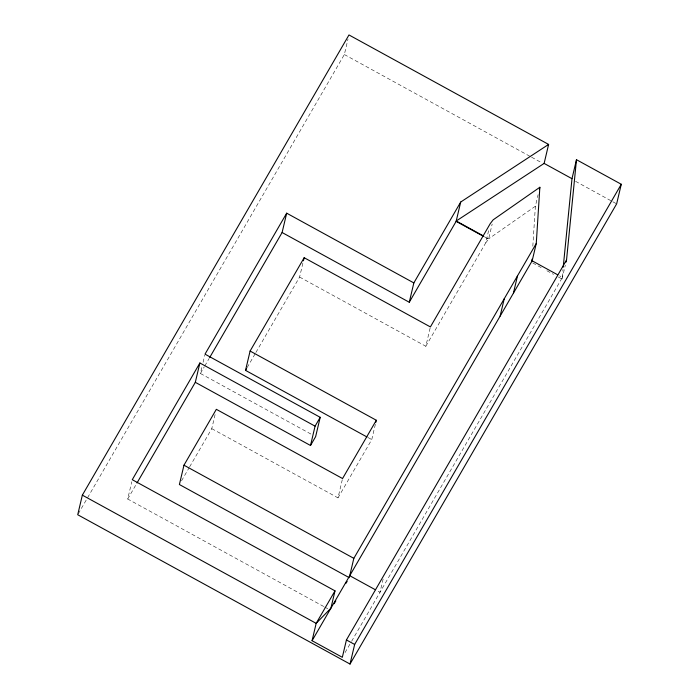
<?xml version="1.0" encoding="UTF-8"?>
<svg xmlns="http://www.w3.org/2000/svg" width="699" height="699" viewBox="0 0 699 699"><rect width="100%" height="100%" fill="white"/><g stroke="black" fill="none" stroke-linecap="round" stroke-linejoin="round"><path stroke-width="0.52" stroke-dasharray="3.5 2.62" d="M532.821 246.231L535.373 206.249L538.108 194.645M558.256 276.961L562.04 279.032L563.001 269.325M323.742 606.514L127.707 499.016L131.796 481.725M310.872 434.035L200.438 373.484L202.125 366.363M203.086 362.292L204.763 355.171M189.647 466.836L211.771 428.653L215.135 414.402M87.576 497.723L344.345 54.539L348.006 39.074M255.904 352.462L299.6 277.049L303.445 260.771M211.771 428.653L337.993 497.863L342.318 479.549M337.993 497.863L371.754 439.592L375.363 424.328M299.6 277.049L425.822 346.267L430.156 327.953M383.131 579.017L379.994 592.289L376.211 590.218M425.822 346.267L485.709 242.903L489.073 228.652M485.709 242.903L488.601 239.163L492.175 224.047M562.04 279.032L565.316 265.157M78.271 513.791L87.034 498.667M127.707 499.016L136.427 483.961M200.438 373.484L204.248 366.905M204.79 365.961L209.15 358.447M181.557 480.798L189.106 467.762M247.166 367.552L255.362 353.406M345.053 652.595L351.055 642.224M351.606 641.289L562.424 277.398L559.584 275.843M535.373 206.249L488.688 238.813L484.87 236.716M344.345 54.539L530.655 156.698M531.616 157.223L542.118 162.989M575.565 181.329L611.87 201.233M612.822 201.758L616.649 203.855M532.725 262.964L543.132 268.669M546.915 270.74L553.529 274.366M484.783 237.066L488.601 239.163M367.927 437.495L371.754 439.592M324.694 607.038L328.521 609.135"/><path stroke-width="1.05" d="M531.852 261.365L531.991 259.198M482.957 235.668L456.229 221.006L544.128 163.409L548.61 144.422L348.976 34.95L82.351 495.145L77.72 514.735L350.024 664.05L616.649 203.855L621.28 184.265L576.483 159.704L566.531 260.045L346.424 639.952L342.327 657.305L312.069 640.712L532.166 260.814L536.273 243.462L539.855 187.262L493.171 219.827L490.279 223.566L430.392 326.931L304.17 257.713L250.102 351.047L245.532 370.374L366.966 436.971M563.219 267.167L571.992 178.691L576.483 159.704M195.318 382.318L199.888 362.991L315.074 426.154L310.505 445.49L195.318 382.318L136.978 483.018M250.102 351.047L376.324 420.256L342.562 478.535L216.34 409.317L183.968 465.193L179.398 484.529L349.264 577.68M282.108 232.522L286.677 213.186L413.843 282.92L409.273 302.248L282.108 232.522L209.691 357.504M303.445 260.771L304.17 257.713M286.677 213.186L205.008 354.148L320.203 417.32L315.625 436.648L310.505 445.49M312.069 640.712L316.166 623.359L335.004 590.856L132.277 479.689L199.888 362.991M335.004 590.856L330.898 608.209L316.166 623.359L82.351 495.145M375.844 422.292L376.324 420.256M536.273 243.462L353.834 558.344L349.736 575.696L375.267 589.694M350.024 664.05L354.655 644.461L621.28 184.265M409.273 302.248L456.141 221.356L460.711 202.028L548.61 144.422M500.126 316.114L504.232 298.761M513.407 293.204L517.505 275.852M539.357 189.377L539.855 187.262M566.041 262.09L566.531 260.045M245.532 370.374L246.625 368.495M315.074 426.154L320.203 417.32M413.843 282.92L460.711 202.028M334.201 603.683L335.817 600.895M346.04 583.246L347.115 581.393M544.128 163.409L571.992 178.691M532.166 260.814L557.697 274.812M456.141 221.356L483.83 236.542M183.968 465.193L353.834 558.344M346.424 639.952L354.655 644.461"/></g></svg>
